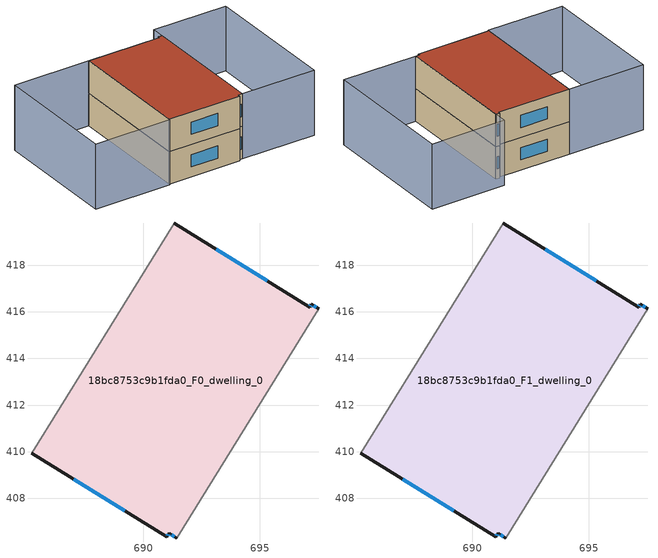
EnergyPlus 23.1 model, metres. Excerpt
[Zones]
18bc8753c9b1fda0_F0_dwelling_0
 floor ground (EU_floor_Construction): 697.21,416.33 697.53,416.13 691.43,406.29 691.11,406.5 691.01,406.34 685.21,409.94 691.32,419.81 697.13,416.21 z0
 wall outside (EU_wall_Construction): 697.53,416.13 697.21,416.33 697.13,416.21 691.32,419.81 / 685.21,409.94 691.01,406.34 691.11,406.5 691.43,406.29 z0:3
 wall adiabatic (EU_wall_Construction): 691.43,406.29 697.53,416.13 / 691.32,419.81 685.21,409.94 z0:3
 window (EU_Window_Construction): 697.18,416.29 697.15,416.24 / 697.43,416.19 697.31,416.27 / 691.21,406.44 691.33,406.36 / 691.04,406.39 691.08,406.45 / 687.02,408.82 689.2,407.46 / 695.32,417.33 693.13,418.69 z0.93:2.07
18bc8753c9b1fda0_F1_dwelling_0
 floor to 18bc8753c9b1fda0_F0_dwelling_0 (EU_floor_Construction): 697.21,416.33 697.52,416.13 691.43,406.29 691.11,406.5 691.01,406.34 685.21,409.94 691.32,419.81 697.13,416.21 z3
 wall outside (EU_wall_Construction): 697.53,416.13 697.21,416.33 697.13,416.21 691.32,419.81 / 685.21,409.94 691.01,406.34 691.11,406.5 691.43,406.29 z3:6
 wall adiabatic (EU_wall_Construction): 691.43,406.29 697.53,416.13 / 691.32,419.81 685.21,409.94 z3:6
 window (EU_Window_Construction): 697.18,416.29 697.15,416.24 / 697.43,416.19 697.31,416.27 / 691.21,406.44 691.33,406.36 / 691.04,406.39 691.08,406.45 / 687.02,408.82 689.2,407.46 / 695.32,417.33 693.13,418.69 z3.93:5.07
 roof outside (EU_roof_Construction): 691.43,406.29 697.53,416.13 697.21,416.33 697.13,416.21 691.32,419.81 685.21,409.94 691.01,406.34 691.11,406.5 z6
shading: 691.43,406.29 698.14,417.13 / 698.14,417.13 704.11,413.44 / 704.11,413.44 697.39,402.6 / 697.39,402.6 691.43,406.29 / 685.17,409.88 679.03,413.69 / 679.03,413.69 685.19,423.62 / 685.19,423.62 691.33,419.81 / 691.33,419.81 685.17,409.88 z0:6
[Building]
EU S2 Campaign: North Axis=0; Terrain=City; Solar Distribution=FullExterior
[Site:Location]
Montreal-Trudeau.Intl.AP: Latitude=45.4667; Longitude=-73.75; Time Zone=-5; Elevation=36
[SizingPeriod:WeatherFileDays]
AnnualSizingPeriod: Begin Month=1; Begin Day of Month=1; End Month=12; End Day of Month=31; Day of Week for Start Day=Monday; Use Weather File Daylight Saving Period=No; Use Weather File Rain and Snow Indicators=No
[MATERIAL]
EU_InternalMass_Material: Roughness=MediumRough; Thickness=0.1; Conductivity=1; Density=1800; Specific Heat=900; Thermal Absorptance=0.9; Solar Absorptance=0.7; Visible Absorptance=0.7
[MATERIAL:NOMASS] Roughness=MediumRough; Thermal Absorptance=0.9; Solar Absorptance=0.7; Visible Absorptance=0.7
Name | Thermal Resistance
EU_wall_NoMass; EU_floor_NoMass | 1.36485
EU_roof_NoMass | 2.55992
[WINDOWMATERIAL:SIMPLEGLAZINGSYSTEM]
EU_Window_SimpleGlazing: UFactor=3.92339; Solar Heat Gain Coefficient=0.8; Visible Transmittance=0.8
[CONSTRUCTION]
EU_wall_Construction: EU_wall_NoMass
EU_roof_Construction: EU_roof_NoMass
EU_floor_Construction: EU_floor_NoMass
EU_Window_Construction: EU_Window_SimpleGlazing
EU_InternalMass_Construction: EU_InternalMass_Material
[ZONE] Type=1; Multiplier=1; Ceiling Height=autocalculate; Floor Area=autocalculate; Part of Total Floor Area=Yes
Name | Volume
18bc8753c9b1fda0_F0_dwelling_0 | 251.099
18bc8753c9b1fda0_F1_dwelling_0 | 251.097
[INTERNALMASS] Construction=EU_InternalMass_Construction; Surface Area=83.6995
Name | Zone or ZoneList
18bc8753c9b1fda0_F0_dwelling_0_EU_InternalMass | 18bc8753c9b1fda0_F0_dwelling_0
18bc8753c9b1fda0_F1_dwelling_0_EU_InternalMass | 18bc8753c9b1fda0_F1_dwelling_0
[OTHEREQUIPMENT] Fuel Type=Electricity; Design Level Calculation Method=Watts/Area; Power per Zone Floor Area=1; Fraction Latent=0; Fraction Radiant=0; Fraction Lost=0; Carbon Dioxide Generation Rate=0; EndUse Subcategory=EU_Step8_InternalGains
Name | Zone or ZoneList or Space or SpaceList | Schedule
EU_Step8_InternalGain_18bc8753c9b1fda0_F0_dwelling_0_f000 | 18bc8753c9b1fda0_F0_dwelling_0 | EU_Step8_GainSchedule_18bc8753c9b1fda0_F0_dwelling_0_f000
EU_Step8_InternalGain_18bc8753c9b1fda0_F1_dwelling_0_f000 | 18bc8753c9b1fda0_F1_dwelling_0 | EU_Step8_GainSchedule_18bc8753c9b1fda0_F1_dwelling_0_f000
[ZONEVENTILATION:DESIGNFLOWRATE] Schedule=EU_AlwaysOn; Design Flow Rate Calculation Method=AirChanges/Hour; Air Changes per Hour=0.860309; Ventilation Type=Natural; Fan Pressure Rise=0; Fan Total Efficiency=1; Constant Term Coefficient=1; Temperature Term Coefficient=0; Velocity Term Coefficient=0; Velocity Squared Term Coefficient=0; Minimum Indoor Temperature=-100; Maximum Indoor Temperature=100; Delta Temperature=-100; Minimum Outdoor Temperature=-100; Maximum Outdoor Temperature=100; Maximum Wind Speed=40
Name | Zone or ZoneList or Space or SpaceList
EU_ConstantAir_18bc8753c9b1fda0_F0_dwelling_0 | 18bc8753c9b1fda0_F0_dwelling_0
EU_ConstantAir_18bc8753c9b1fda0_F1_dwelling_0 | 18bc8753c9b1fda0_F1_dwelling_0
[HVACTEMPLATE:THERMOSTAT] Constant Heating Setpoint=20; Constant Cooling Setpoint=50
EU_HeatOnly_18bc8753c9b1fda0_F0_dwelling_0; EU_HeatOnly_18bc8753c9b1fda0_F1_dwelling_0
[HVACTEMPLATE:ZONE:IDEALLOADSAIRSYSTEM] System Availability Schedule=EU_AlwaysOn; Maximum Heating Supply Air Temperature=50; Minimum Cooling Supply Air Temperature=13; Maximum Heating Supply Air Humidity Ratio=0.0156; Minimum Cooling Supply Air Humidity Ratio=0.0077; Heating Limit=NoLimit; Cooling Limit=NoLimit; Heating Availability Schedule=EU_AlwaysOn; Cooling Availability Schedule=EU_CoolingOff; Dehumidification Control Type=ConstantSensibleHeatRatio; Cooling Sensible Heat Ratio=0.7; Dehumidification Setpoint=60; Humidification Control Type=None; Humidification Setpoint=30; Outdoor Air Method=None; Outdoor Air Flow Rate per Person=0.00944; Outdoor Air Flow Rate per Zone Floor Area=0; Outdoor Air Flow Rate per Zone=0; Demand Controlled Ventilation Type=None; Outdoor Air Economizer Type=NoEconomizer; Heat Recovery Type=None; Sensible Heat Recovery Effectiveness=0.7; Latent Heat Recovery Effectiveness=0.65
Name | Template Thermostat
18bc8753c9b1fda0_F0_dwelling_0 | EU_HeatOnly_18bc8753c9b1fda0_F0_dwelling_0
18bc8753c9b1fda0_F1_dwelling_0 | EU_HeatOnly_18bc8753c9b1fda0_F1_dwelling_0
[SIZING:ZONE] Zone Cooling Design Supply Air Temperature Input Method=SupplyAirTemperature; Zone Cooling Design Supply Air Temperature=13; Zone Heating Design Supply Air Temperature Input Method=SupplyAirTemperature; Zone Heating Design Supply Air Temperature=50; Zone Cooling Design Supply Air Humidity Ratio=0.008; Zone Heating Design Supply Air Humidity Ratio=0.008; Cooling Design Air Flow Method=DesignDay; Cooling Design Air Flow Rate=0; Cooling Minimum Air Flow per Zone Floor Area=0.000762; Cooling Minimum Air Flow=0; Cooling Minimum Air Flow Fraction=0.2; Heating Design Air Flow Method=DesignDay; Heating Design Air Flow Rate=0; Heating Maximum Air Flow per Zone Floor Area=0.002032; Heating Maximum Air Flow=0.141576; Heating Maximum Air Flow Fraction=0.3; Account for Dedicated Outdoor Air System=No; Dedicated Outdoor Air System Control Strategy=NeutralSupplyAir; Dedicated Outdoor Air Low Setpoint Temperature for Design=autosize; Dedicated Outdoor Air High Setpoint Temperature for Design=autosize; Zone Load Sizing Method=Sensible Load Only No Latent Load; Zone Latent Cooling Design Supply Air Humidity Ratio Input Method=HumidityRatioDifference; Zone Cooling Design Supply Air Humidity Ratio Difference=0.005; Zone Latent Heating Design Supply Air Humidity Ratio Input Method=HumidityRatioDifference; Zone Humidification Design Supply Air Humidity Ratio Difference=0.005
18bc8753c9b1fda0_F0_dwelling_0; 18bc8753c9b1fda0_F1_dwelling_0
[SCHEDULE:CONSTANT]
Name | Hourly Value
EU_AlwaysOn | 1
EU_CoolingOff | 0
[SCHEDULE:FILE] Column Number=1; Rows to Skip at Top=0; Number of Hours of Data=8760; Column Separator=Comma; Interpolate to Timestep=No; Minutes per Item=60; Adjust Schedule for Daylight Savings=Yes
Name | File
EU_Step8_GainSchedule_18bc8753c9b1fda0_F0_dwelling_0_f000 | ../../schedules/18bc8753c9b1fda0/18bc8753c9b1fda0_F0_dwelling_0_f000_gain.csv
EU_Step8_GainSchedule_18bc8753c9b1fda0_F1_dwelling_0_f000 | ../../schedules/18bc8753c9b1fda0/18bc8753c9b1fda0_F1_dwelling_0_f000_gain.csv
